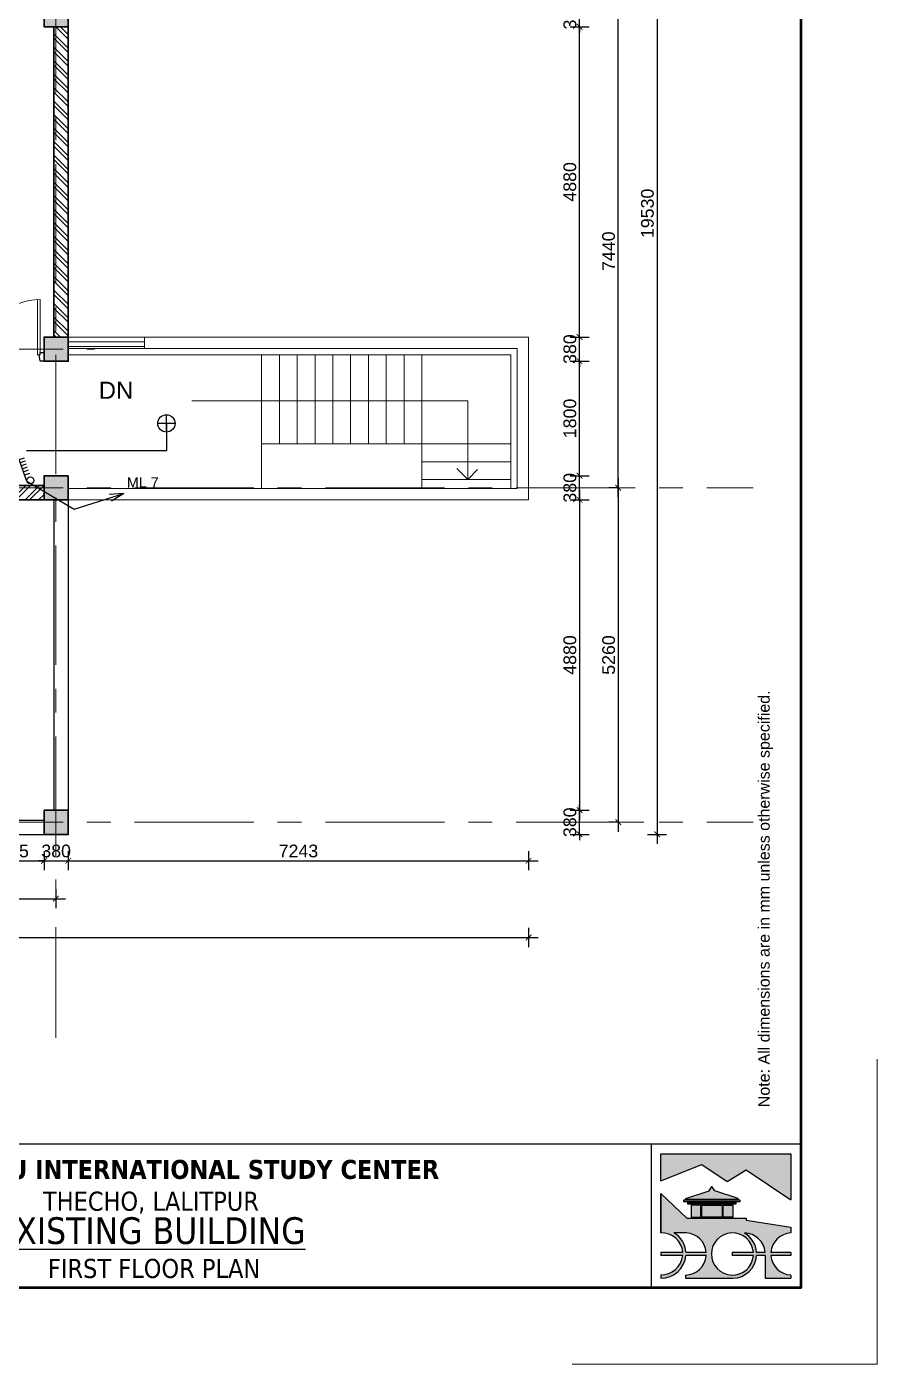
# Model space of a CAD drawing. Header units: inches. Extents: x 527934 to 2134587, y -408734 to 227304.
# Drawn here: x 1734580 to 1747962, y -206152 to -185119 of the extents above; entities that cross this region are included whole.
import ezdxf

# ---------------------------------------------------------------- set-up
doc = ezdxf.new("R2010")
doc.units = ezdxf.units.IN
doc.header["$MEASUREMENT"] = 0
doc.linetypes.add('CENTER', pattern=[2, 1.25, -0.25, 0.25, -0.25])
doc.linetypes.add('CONTINU', pattern=[0])
for name, color, linetype, lineweight in [('1 LIGHT N SWITCH', 3, 'Continuous', 25), ('6 LIGHT PT WIRING', 3, 'Continuous', 25), ('centre line', 1, 'CENTER', 9), ('dim', 253, 'Continuous', 9), ('door', 77, 'Continuous', 13), ('furniture', 253, 'Continuous', 5), ('hatch', 250, 'Continuous', 5), ('metal', 40, 'Continuous', 18), ('plinth', 5, 'Continuous', 9), ('sill', 253, 'Continuous', 13), ('stair steps', 54, 'Continuous', 20), ('text', 7, 'Continuous', 13), ('TITLE THICK', 7, 'Continuous', 50), ('TITLE THIN', 7, 'Continuous', 25), ('wall - brick', 30, 'Continuous', 35), ('window', 1, 'Continuous', 15)]:
    doc.layers.add(name, color=color, linetype=linetype, lineweight=lineweight)
doc.layers.add('kpl_dessin fin', color=3, linetype='CONTINU')
doc.layers.add('paper', color=4, linetype='Continuous', lineweight=0, plot=False)
doc.styles.add('labelling', font='arial.ttf')
doc.styles.get("Standard").update_dxf_attribs({"font": 'arial.ttf'})
doc.styles.add('style1', font='arial.ttf')
doc.dimstyles.new('dim 100', dxfattribs={"dimtxt": 200, "dimasz": 90, "dimexe": 150, "dimexo": 150, "dimgap": 50, "dimtad": 1, "dimdec": 0, "dimzin": 0, "dimdsep": 46, "dimtxsty": 'Standard', "dimblk": 'ARCHTICK', "dimcen": 100, "dimdle": 150, "dimazin": 0, "dimtfac": 1, "dimtdec": 0, "dimtix": 1, "dimtmove": 2, "dimatfit": 3, "dimfxl": 150, "dimfxlon": 1, "dimtolj": 1, "dimtzin": 0, "dimarcsym": 0})

# ---------------------------------------------------------------- blocks, each defined once
blk = doc.blocks.new('Dd1')
at = {"layer": 'door'}
for p, q in [((6330587, 14339), (6330587, 13509)), ((6330599, 14377), (6330625, 14377)), ((6330625, 14377), (6330625, 13510))]:
    blk.add_line(p, q, dxfattribs=at)
at = {"layer": 'door', "lineweight": 25}
for points in [[(6330599, 14377), (6330587, 14377), (6330587, 14339), (6330524, 14339), (6330524, 14479), (6330587, 14479)], [(6331449, 14377), (6331461, 14377), (6331461, 14339), (6331524, 14339), (6331524, 14479), (6331461, 14479)]]:
    blk.add_lwpolyline(points, close=True, dxfattribs=at)
at = {"layer": 'door'}
blk.add_arc((6330593, 14377), 868, 269.6039, 0, dxfattribs=at)
blk = doc.blocks.new('12')
at = {"layer": 'TITLE THIN'}
blk.add_hatch(color=256, dxfattribs=at).paths.add_polyline_path([(866309, -470587), (864688, -470587), (864688, -470925), (865201, -470721), (865517, -470933), (865752, -470788), (866309, -471159)])
h = blk.add_hatch(color=256, dxfattribs=at)
h.paths.add_polyline_path([(866309, -471573), (866309, -471501), (865751, -471414), (865751, -471387), (865012, -471387), (864688, -471081), (864688, -471573, -0.406693), (864963, -471815), (864688, -471815), (864688, -471855), (864963, -471855, -0.382198), (864688, -472097), (864688, -472137, 0.386251), (865003, -471855), (865256, -471855, -0.391099), (864995, -472097), (864995, -472137), (865586, -472137, 0.390246), (865883, -471855), (865989, -471855), (865989, -472137), (866309, -472137), (866309, -472097, -0.378308), (866061, -471855), (866309, -471855), (866309, -471815), (866061, -471815, -0.377761)])
h.paths.add_polyline_path([(865843, -471815), (865578, -471815), (865578, -471855), (865843, -471855, -26.183531)], flags=17)
h.paths.add_polyline_path([(865256, -471815), (865003, -471815, 0.249939), (864853, -471573), (865007, -471573, -0.377761)], flags=17)
h.paths.add_polyline_path([(865733, -471573, -0.387177), (865989, -471815), (865883, -471815, 0.250114)], flags=16)
h = blk.add_hatch(color=256, dxfattribs=at)
h.paths.add_polyline_path([(865361, -471048), (865325, -470995), (865290, -471048), (865001, -471143), (865001, -471150), (865653, -471150), (865653, -471144)])
h.paths.add_polyline_path([(865675, -471160), (864976, -471160), (864976, -471184), (865675, -471184)])
h.paths.add_polyline_path([(865624, -471194), (865027, -471194), (865027, -471216), (865624, -471216)])
h.paths.add_polyline_path([(865455, -471226), (865196, -471226), (865196, -471377), (865455, -471377)])
h.paths.add_polyline_path([(865186, -471226), (865066, -471226), (865066, -471377), (865186, -471377)])
h.paths.add_polyline_path([(865585, -471226), (865464, -471226), (865464, -471377), (865585, -471377)])
for p, q in [((864688, -470925), (865201, -470721)), ((865201, -470721), (865517, -470933)), ((865517, -470933), (865752, -470788)), ((865752, -470788), (866309, -471159)), ((864688, -471081), (865012, -471387)), ((864688, -471081), (864688, -471573)), ((864688, -471573), (864688, -471081)), ((865001, -471143), (865290, -471048)), ((865001, -471150), (865001, -471143)), ((865001, -471150), (865653, -471150)), ((865290, -471048), (865325, -470995)), ((865361, -471048), (865325, -470995)), ((865653, -471144), (865361, -471048)), ((865653, -471150), (865653, -471144)), ((865012, -471387), (865751, -471387)), ((865751, -471387), (865751, -471414)), ((865751, -471414), (866309, -471501)), ((865007, -471573), (864853, -471573)), ((866309, -471501), (866309, -471573)), ((864688, -471815), (864688, -471855)), ((864963, -471815), (864688, -471815)), ((865256, -471815), (865003, -471815)), ((865578, -471815), (865578, -471855)), ((865843, -471815), (865578, -471815)), ((865989, -471815), (865883, -471815)), ((866309, -471815), (866061, -471815)), ((866309, -471815), (866309, -471855)), ((864963, -471855), (864688, -471855)), ((865256, -471855), (865003, -471855)), ((865843, -471855), (865578, -471855)), ((865989, -471855), (865883, -471855)), ((865989, -471855), (865989, -472137)), ((866309, -471855), (866061, -471855)), ((864688, -472097), (864688, -472137)), ((864995, -472097), (864995, -472131)), ((864995, -472097), (864995, -472137)), ((864995, -472137), (865586, -472137)), ((865989, -472137), (866309, -472137)), ((866309, -472097), (866309, -472137))]:
    blk.add_line(p, q, dxfattribs=at)
for points in [[(864688, -470925), (864688, -470587), (866309, -470587), (866309, -471159)], [(865186, -471226), (865066, -471226), (865066, -471377), (865186, -471377)], [(865186, -471377), (865186, -471226)], [(865196, -471226), (865455, -471226)], [(865196, -471226), (865196, -471377)], [(865455, -471226), (865455, -471377)], [(865464, -471226), (865585, -471226), (865585, -471377), (865464, -471377)], [(865464, -471377), (865464, -471226)], [(865455, -471377), (865196, -471377)]]:
    blk.add_lwpolyline(points, dxfattribs=at)
for points in [[(864976, -471160), (865675, -471160), (865675, -471184), (864976, -471184)], [(865027, -471194), (865624, -471194), (865624, -471216), (865027, -471216)]]:
    blk.add_lwpolyline(points, close=True, dxfattribs=at)
for centre, radius, start, end in [((864701, -471834), 262, 4.3183, 92.8433), ((864701, -471834), 302, 3.7459, 59.8777), ((864994, -471835), 262, 4.4292, 87.2077), ((865581, -471835), 262, 4.3644, 355.6157), ((865581, -471835), 302, 3.7858, 59.9554), ((865728, -471835), 262, 4.3853, 89.0464), ((866322, -471835), 262, 92.7923, 175.5708), ((864690, -471822), 274, 269.5831, 353.2503), ((864690, -471822), 314, 269.6364, 354.1129), ((864994, -471835), 262, 270.1709, 355.6125), ((865581, -471835), 302, 270.9248, 356.1969), ((866322, -471835), 262, 184.3195, 267.2077)]:
    blk.add_arc(centre, radius, start, end, dxfattribs=at)
blk = doc.blocks.new('_ArchTick')
at = {"color": 0, "linetype": 'ByBlock', "const_width": 0.15}
blk.add_lwpolyline([(-0.5, -0.5), (0.5, 0.5)], dxfattribs=at)
blk = doc.blocks.new('*D2446')
at = {"layer": 'Defpoints', "color": 0, "ltscale": 400}
for p in [(1733908, -192559), (1734853, -192559), (1734853, -198235)]:
    blk.add_point(p, dxfattribs=at)
at = {"layer": 'dim', "color": 0, "lineweight": -2, "ltscale": 400}
for p, q in [((1733908, -198085), (1733908, -198385)), ((1734853, -198085), (1734853, -198385)), ((1733758, -198235), (1735003, -198235))]:
    blk.add_line(p, q, dxfattribs=at)
at = {"layer": 'dim', "color": 0, "lineweight": -2, "ltscale": 400, "xscale": 90, "yscale": 90, "zscale": 90, "rotation": 180}
blk.add_blockref('_ArchTick', (1733908, -198235), dxfattribs=at)
at = {"layer": 'dim', "color": 0, "lineweight": -2, "ltscale": 400, "xscale": 90, "yscale": 90, "zscale": 90}
blk.add_blockref('_ArchTick', (1734853, -198235), dxfattribs=at)
at = {"layer": 'dim', "color": 0, "ltscale": 400, "insert": (1734381, -198082), "char_height": 200, "attachment_point": 5}
blk.add_mtext('\\A1;945', dxfattribs=at)
blk = doc.blocks.new('*D2447')
at = {"layer": 'Defpoints', "color": 0, "ltscale": 400}
for p in [(1734853, -197819), (1735233, -197819), (1735233, -198235)]:
    blk.add_point(p, dxfattribs=at)
at = {"layer": 'dim', "color": 0, "lineweight": -2, "ltscale": 400}
for p, q in [((1734853, -198085), (1734853, -198385)), ((1735233, -198085), (1735233, -198385)), ((1734853, -198235), (1734763, -198235)), ((1734853, -198235), (1735233, -198235)), ((1735233, -198235), (1735323, -198235))]:
    blk.add_line(p, q, dxfattribs=at)
at = {"layer": 'dim', "color": 0, "lineweight": -2, "ltscale": 400, "xscale": 90, "yscale": 90, "zscale": 90}
blk.add_blockref('_ArchTick', (1734853, -198235), dxfattribs=at)
at = {"layer": 'dim', "color": 0, "lineweight": -2, "ltscale": 400, "xscale": 90, "yscale": 90, "zscale": 90, "rotation": 180}
blk.add_blockref('_ArchTick', (1735233, -198235), dxfattribs=at)
at = {"layer": 'dim', "color": 0, "ltscale": 400, "insert": (1735043, -198082), "char_height": 200, "attachment_point": 5}
blk.add_mtext('\\A1;380', dxfattribs=at)
blk = doc.blocks.new('*D2448')
at = {"layer": 'Defpoints', "color": 0, "ltscale": 400}
for p in [(1735233, -192559), (1742476, -192559), (1742476, -198235)]:
    blk.add_point(p, dxfattribs=at)
at = {"layer": 'dim', "color": 0, "lineweight": -2, "ltscale": 400}
for p, q in [((1735233, -198085), (1735233, -198385)), ((1742476, -198085), (1742476, -198385)), ((1735083, -198235), (1742626, -198235))]:
    blk.add_line(p, q, dxfattribs=at)
at = {"layer": 'dim', "color": 0, "lineweight": -2, "ltscale": 400, "xscale": 90, "yscale": 90, "zscale": 90, "rotation": 180}
blk.add_blockref('_ArchTick', (1735233, -198235), dxfattribs=at)
at = {"layer": 'dim', "color": 0, "lineweight": -2, "ltscale": 400, "xscale": 90, "yscale": 90, "zscale": 90}
blk.add_blockref('_ArchTick', (1742476, -198235), dxfattribs=at)
at = {"layer": 'dim', "color": 0, "ltscale": 400, "insert": (1738855, -198082), "char_height": 200, "attachment_point": 5}
blk.add_mtext('\\A1;7243', dxfattribs=at)
blk = doc.blocks.new('*D2474')
at = {"layer": 'Defpoints', "color": 0, "ltscale": 400}
for p in [(1742476, -178046), (1736433, -189999), (1742476, -189999)]:
    blk.add_point(p, dxfattribs=at)
at = {"layer": 'dim', "color": 0, "lineweight": -2, "ltscale": 400}
for p, q in [((1736433, -178196), (1736433, -177896)), ((1742476, -178196), (1742476, -177896)), ((1736283, -178046), (1742626, -178046))]:
    blk.add_line(p, q, dxfattribs=at)
at = {"layer": 'dim', "color": 0, "lineweight": -2, "ltscale": 400, "xscale": 90, "yscale": 90, "zscale": 90, "rotation": 180}
blk.add_blockref('_ArchTick', (1736433, -178046), dxfattribs=at)
at = {"layer": 'dim', "color": 0, "lineweight": -2, "ltscale": 400, "xscale": 90, "yscale": 90, "zscale": 90}
blk.add_blockref('_ArchTick', (1742476, -178046), dxfattribs=at)
at = {"layer": 'dim', "color": 0, "ltscale": 400, "insert": (1739455, -177893), "char_height": 200, "attachment_point": 5}
blk.add_mtext('\\A1;6043', dxfattribs=at)
blk = doc.blocks.new('*D2019')
at = {"layer": 'Defpoints', "color": 0, "ltscale": 400}
for p in [(1707088, -176826), (1707088, -190090), (1742476, -190090)]:
    blk.add_point(p, dxfattribs=at)
at = {"layer": 'dim', "color": 0, "lineweight": -2, "ltscale": 400}
for p, q in [((1742626, -176826), (1706938, -176826)), ((1707088, -176976), (1707088, -176676)), ((1742476, -176976), (1742476, -176676))]:
    blk.add_line(p, q, dxfattribs=at)
at = {"layer": 'dim', "color": 0, "lineweight": -2, "ltscale": 400, "xscale": 90, "yscale": 90, "zscale": 90, "rotation": 180}
blk.add_blockref('_ArchTick', (1707088, -176826), dxfattribs=at)
at = {"layer": 'dim', "color": 0, "lineweight": -2, "ltscale": 400, "xscale": 90, "yscale": 90, "zscale": 90}
blk.add_blockref('_ArchTick', (1742476, -176826), dxfattribs=at)
at = {"layer": 'dim', "color": 0, "ltscale": 400, "insert": (1724782, -176673), "char_height": 200, "attachment_point": 5}
blk.add_mtext('\\A1;35388', dxfattribs=at)
blk = doc.blocks.new('*D2027')
at = {"layer": 'Defpoints', "color": 0, "ltscale": 400}
for p in [(1734832, -197439), (1743278, -197439), (1734832, -197819)]:
    blk.add_point(p, dxfattribs=at)
at = {"layer": 'dim', "color": 0, "lineweight": -2, "ltscale": 400}
for p, q in [((1743128, -197439), (1743428, -197439)), ((1743278, -197439), (1743278, -197349)), ((1743278, -197819), (1743278, -197439)), ((1743128, -197819), (1743428, -197819)), ((1743278, -197819), (1743278, -197909))]:
    blk.add_line(p, q, dxfattribs=at)
at = {"layer": 'dim', "color": 0, "lineweight": -2, "ltscale": 400, "xscale": 90, "yscale": 90, "zscale": 90}
for p, rotation in [((1743278, -197439), 270), ((1743278, -197819), 90)]:
    blk.add_blockref('_ArchTick', p, dxfattribs=dict(at, rotation=rotation))
at = {"layer": 'dim', "color": 0, "ltscale": 400, "insert": (1743126, -197629), "char_height": 200, "attachment_point": 5, "rotation": 90}
blk.add_mtext('\\A1;380', dxfattribs=at)
blk = doc.blocks.new('*D2028')
at = {"layer": 'Defpoints', "color": 0, "ltscale": 400}
for p in [(1734827, -192559), (1734827, -197439), (1743278, -197439)]:
    blk.add_point(p, dxfattribs=at)
at = {"layer": 'dim', "color": 0, "lineweight": -2, "ltscale": 400}
for p, q in [((1743278, -192409), (1743278, -197589)), ((1743128, -192559), (1743428, -192559)), ((1743128, -197439), (1743428, -197439))]:
    blk.add_line(p, q, dxfattribs=at)
at = {"layer": 'dim', "color": 0, "lineweight": -2, "ltscale": 400, "xscale": 90, "yscale": 90, "zscale": 90}
for p, rotation in [((1743278, -192559), 90), ((1743278, -197439), 270)]:
    blk.add_blockref('_ArchTick', p, dxfattribs=dict(at, rotation=rotation))
at = {"layer": 'dim', "color": 0, "ltscale": 400, "insert": (1743126, -194999), "char_height": 200, "attachment_point": 5, "rotation": 90}
blk.add_mtext('\\A1;4880', dxfattribs=at)
blk = doc.blocks.new('*D2029')
at = {"layer": 'Defpoints', "color": 0, "ltscale": 400}
for p in [(1734832, -192179), (1743278, -192179), (1734827, -192559)]:
    blk.add_point(p, dxfattribs=at)
at = {"layer": 'dim', "color": 0, "lineweight": -2, "ltscale": 400}
for p, q in [((1743128, -192179), (1743428, -192179)), ((1743278, -192179), (1743278, -192089)), ((1743278, -192559), (1743278, -192179)), ((1743128, -192559), (1743428, -192559)), ((1743278, -192559), (1743278, -192649))]:
    blk.add_line(p, q, dxfattribs=at)
at = {"layer": 'dim', "color": 0, "lineweight": -2, "ltscale": 400, "xscale": 90, "yscale": 90, "zscale": 90}
for p, rotation in [((1743278, -192179), 270), ((1743278, -192559), 90)]:
    blk.add_blockref('_ArchTick', p, dxfattribs=dict(at, rotation=rotation))
at = {"layer": 'dim', "color": 0, "ltscale": 400, "insert": (1743126, -192369), "char_height": 200, "attachment_point": 5, "rotation": 90}
blk.add_mtext('\\A1;380', dxfattribs=at)
blk = doc.blocks.new('*D2030')
at = {"layer": 'Defpoints', "color": 0, "ltscale": 400}
for p in [(1734832, -190379), (1743278, -190379), (1734832, -192179)]:
    blk.add_point(p, dxfattribs=at)
at = {"layer": 'dim', "color": 0, "lineweight": -2, "ltscale": 400}
for p, q in [((1743278, -192329), (1743278, -190229)), ((1743128, -190379), (1743428, -190379)), ((1743128, -192179), (1743428, -192179))]:
    blk.add_line(p, q, dxfattribs=at)
at = {"layer": 'dim', "color": 0, "lineweight": -2, "ltscale": 400, "xscale": 90, "yscale": 90, "zscale": 90}
for p, rotation in [((1743278, -190379), 90), ((1743278, -192179), 270)]:
    blk.add_blockref('_ArchTick', p, dxfattribs=dict(at, rotation=rotation))
at = {"layer": 'dim', "color": 0, "ltscale": 400, "insert": (1743126, -191279), "char_height": 200, "attachment_point": 5, "rotation": 90}
blk.add_mtext('\\A1;1800', dxfattribs=at)
blk = doc.blocks.new('*D2031')
at = {"layer": 'Defpoints', "color": 0, "ltscale": 400}
for p in [(1734832, -189999), (1743278, -189999), (1734832, -190379)]:
    blk.add_point(p, dxfattribs=at)
at = {"layer": 'dim', "color": 0, "lineweight": -2, "ltscale": 400}
for p, q in [((1743278, -189999), (1743278, -189909)), ((1743128, -189999), (1743428, -189999)), ((1743278, -190379), (1743278, -189999)), ((1743128, -190379), (1743428, -190379)), ((1743278, -190379), (1743278, -190469))]:
    blk.add_line(p, q, dxfattribs=at)
at = {"layer": 'dim', "color": 0, "lineweight": -2, "ltscale": 400, "xscale": 90, "yscale": 90, "zscale": 90}
for p, rotation in [((1743278, -189999), 270), ((1743278, -190379), 90)]:
    blk.add_blockref('_ArchTick', p, dxfattribs=dict(at, rotation=rotation))
at = {"layer": 'dim', "color": 0, "ltscale": 400, "insert": (1743126, -190189), "char_height": 200, "attachment_point": 5, "rotation": 90}
blk.add_mtext('\\A1;380', dxfattribs=at)
blk = doc.blocks.new('*D2032')
at = {"layer": 'Defpoints', "color": 0, "ltscale": 400}
for p in [(1734832, -184739), (1743278, -184739), (1734832, -185119)]:
    blk.add_point(p, dxfattribs=at)
at = {"layer": 'dim', "color": 0, "lineweight": -2, "ltscale": 400}
for p, q in [((1743278, -184739), (1743278, -184649)), ((1743128, -184739), (1743428, -184739)), ((1743278, -185119), (1743278, -184739)), ((1743128, -185119), (1743428, -185119)), ((1743278, -185119), (1743278, -185209))]:
    blk.add_line(p, q, dxfattribs=at)
at = {"layer": 'dim', "color": 0, "lineweight": -2, "ltscale": 400, "xscale": 90, "yscale": 90, "zscale": 90}
for p, rotation in [((1743278, -184739), 270), ((1743278, -185119), 90)]:
    blk.add_blockref('_ArchTick', p, dxfattribs=dict(at, rotation=rotation))
at = {"layer": 'dim', "color": 0, "ltscale": 400, "insert": (1743126, -184929), "char_height": 200, "attachment_point": 5, "rotation": 90}
blk.add_mtext('\\A1;380', dxfattribs=at)
blk = doc.blocks.new('*D2037')
at = {"layer": 'Defpoints', "color": 0, "ltscale": 400}
for p in [(1734832, -185119), (1743278, -185119), (1734832, -189999)]:
    blk.add_point(p, dxfattribs=at)
at = {"layer": 'furniture', "color": 0, "lineweight": -2, "ltscale": 400}
for p, q in [((1743278, -190149), (1743278, -184969)), ((1743128, -185119), (1743428, -185119)), ((1743128, -189999), (1743428, -189999))]:
    blk.add_line(p, q, dxfattribs=at)
at = {"layer": 'furniture', "color": 0, "lineweight": -2, "ltscale": 400, "xscale": 90, "yscale": 90, "zscale": 90}
for p, rotation in [((1743278, -185119), 90), ((1743278, -189999), 270)]:
    blk.add_blockref('_ArchTick', p, dxfattribs=dict(at, rotation=rotation))
at = {"layer": 'furniture', "color": 0, "ltscale": 400, "insert": (1743126, -187559), "char_height": 200, "attachment_point": 5, "rotation": 90}
blk.add_mtext('\\A1;4880', dxfattribs=at)
blk = doc.blocks.new('*D2501')
at = {"layer": 'Defpoints', "color": 0, "ltscale": 400}
for p in [(1735038, -152819), (1731568, -198831), (1735038, -198831)]:
    blk.add_point(p, dxfattribs=at)
at = {"layer": 'furniture', "color": 0, "lineweight": -2, "ltscale": 400}
for p, q in [((1731568, -198831), (1731568, -198681)), ((1735038, -198681), (1735038, -198981)), ((1731418, -198831), (1735188, -198831))]:
    blk.add_line(p, q, dxfattribs=at)
at = {"layer": 'furniture', "color": 0, "lineweight": -2, "ltscale": 400, "xscale": 90, "yscale": 90, "zscale": 90, "rotation": 180}
blk.add_blockref('_ArchTick', (1731568, -198831), dxfattribs=at)
at = {"layer": 'furniture', "color": 0, "lineweight": -2, "ltscale": 400, "xscale": 90, "yscale": 90, "zscale": 90}
blk.add_blockref('_ArchTick', (1735038, -198831), dxfattribs=at)
at = {"layer": 'furniture', "color": 0, "ltscale": 400, "insert": (1733303, -198679), "char_height": 200, "attachment_point": 5}
blk.add_mtext('\\A1;3470', dxfattribs=at)
blk = doc.blocks.new('*D2038')
at = {"layer": 'Defpoints', "color": 0, "ltscale": 400}
for p in [(1707088, -192194), (1742476, -192194), (1742476, -199441)]:
    blk.add_point(p, dxfattribs=at)
at = {"layer": 'furniture', "color": 0, "lineweight": -2, "ltscale": 400}
for p, q in [((1707088, -199291), (1707088, -199591)), ((1742476, -199291), (1742476, -199591)), ((1706938, -199441), (1742626, -199441))]:
    blk.add_line(p, q, dxfattribs=at)
at = {"layer": 'furniture', "color": 0, "lineweight": -2, "ltscale": 400, "xscale": 90, "yscale": 90, "zscale": 90, "rotation": 180}
blk.add_blockref('_ArchTick', (1707088, -199441), dxfattribs=at)
at = {"layer": 'furniture', "color": 0, "lineweight": -2, "ltscale": 400, "xscale": 90, "yscale": 90, "zscale": 90}
blk.add_blockref('_ArchTick', (1742476, -199441), dxfattribs=at)
at = {"layer": 'furniture', "color": 0, "ltscale": 400, "insert": (1724782, -199289), "char_height": 200, "attachment_point": 5}
blk.add_mtext('\\A1;35388', dxfattribs=at)
blk = doc.blocks.new('*D2039')
at = {"layer": 'Defpoints', "color": 0, "ltscale": 400}
for p in [(1743888, -192369), (1743888, -192369), (1743888, -197629)]:
    blk.add_point(p, dxfattribs=at)
at = {"layer": 'furniture', "color": 0, "lineweight": -2, "ltscale": 400}
for p, q in [((1743888, -197779), (1743888, -192219)), ((1743888, -192369), (1743738, -192369)), ((1743888, -197629), (1743738, -197629))]:
    blk.add_line(p, q, dxfattribs=at)
at = {"layer": 'furniture', "color": 0, "lineweight": -2, "ltscale": 400, "xscale": 90, "yscale": 90, "zscale": 90}
for p, rotation in [((1743888, -192369), 90), ((1743888, -197629), 270)]:
    blk.add_blockref('_ArchTick', p, dxfattribs=dict(at, rotation=rotation))
at = {"layer": 'furniture', "color": 0, "ltscale": 400, "insert": (1743736, -194999), "char_height": 200, "attachment_point": 5, "rotation": 90}
blk.add_mtext('\\A1;5260', dxfattribs=at)
blk = doc.blocks.new('*D2040')
at = {"layer": 'Defpoints', "color": 0, "ltscale": 400}
for p in [(1743887, -184929), (1746919, -184929), (1743888, -192369)]:
    blk.add_point(p, dxfattribs=at)
at = {"layer": 'furniture', "color": 0, "lineweight": -2, "ltscale": 400}
for p, q in [((1743887, -192519), (1743887, -184779)), ((1744037, -184929), (1743737, -184929)), ((1743887, -192369), (1743737, -192369))]:
    blk.add_line(p, q, dxfattribs=at)
at = {"layer": 'furniture', "color": 0, "lineweight": -2, "ltscale": 400, "xscale": 90, "yscale": 90, "zscale": 90}
for p, rotation in [((1743887, -184929), 90), ((1743887, -192369), 270)]:
    blk.add_blockref('_ArchTick', p, dxfattribs=dict(at, rotation=rotation))
at = {"layer": 'furniture', "color": 0, "ltscale": 400, "insert": (1743735, -188649), "char_height": 200, "attachment_point": 5, "rotation": 90}
blk.add_mtext('\\A1;7440', dxfattribs=at)
blk = doc.blocks.new('*D2043')
at = {"layer": 'Defpoints', "color": 0, "ltscale": 400}
for p in [(1724856, -178289), (1727887, -197819), (1744498, -197819)]:
    blk.add_point(p, dxfattribs=at)
at = {"layer": 'furniture', "color": 0, "lineweight": -2, "ltscale": 400}
for p, q in [((1744498, -178139), (1744498, -197969)), ((1744348, -178289), (1744648, -178289)), ((1744348, -197819), (1744648, -197819))]:
    blk.add_line(p, q, dxfattribs=at)
at = {"layer": 'furniture', "color": 0, "lineweight": -2, "ltscale": 400, "xscale": 90, "yscale": 90, "zscale": 90}
for p, rotation in [((1744498, -178289), 90), ((1744498, -197819), 270)]:
    blk.add_blockref('_ArchTick', p, dxfattribs=dict(at, rotation=rotation))
at = {"layer": 'furniture', "color": 0, "ltscale": 400, "insert": (1744346, -188054), "char_height": 200, "attachment_point": 5, "rotation": 90}
blk.add_mtext('\\A1;19530', dxfattribs=at)
blk = doc.blocks.new('*D2502')
at = {"layer": 'Defpoints', "color": 0, "ltscale": 400}
for p in [(1736433, -178046), (1735233, -189999), (1736433, -189999)]:
    blk.add_point(p, dxfattribs=at)
at = {"layer": 'furniture', "color": 0, "lineweight": -2, "ltscale": 400}
for p, q in [((1735233, -178196), (1735233, -177896)), ((1736433, -178196), (1736433, -177896)), ((1735083, -178046), (1736583, -178046))]:
    blk.add_line(p, q, dxfattribs=at)
at = {"layer": 'furniture', "color": 0, "lineweight": -2, "ltscale": 400, "xscale": 90, "yscale": 90, "zscale": 90, "rotation": 180}
blk.add_blockref('_ArchTick', (1735233, -178046), dxfattribs=at)
at = {"layer": 'furniture', "color": 0, "lineweight": -2, "ltscale": 400, "xscale": 90, "yscale": 90, "zscale": 90}
blk.add_blockref('_ArchTick', (1736433, -178046), dxfattribs=at)
at = {"layer": 'furniture', "color": 0, "ltscale": 400, "insert": (1735833, -177893), "char_height": 200, "attachment_point": 5}
blk.add_mtext('\\A1;1200', dxfattribs=at)
blk = doc.blocks.new('dome')
at = {"color": 3}
for p, q in [((542951, 234900), (542951, 235175)), ((543088, 235037), (542814, 235037))]:
    blk.add_line(p, q, dxfattribs=at)
blk.add_circle((542951, 235037), 137, dxfattribs=at)
blk = doc.blocks.new('6 gang')
at = {"color": 3}
for p, q in [((536267, 248161), (536406, 248393)), ((536386, 248359), (536442, 248326)), ((536406, 248393), (536462, 248360)), ((536305, 248225), (536361, 248191)), ((536325, 248258), (536381, 248225)), ((536345, 248292), (536401, 248258)), ((536365, 248326), (536421, 248292))]:
    blk.add_line(p, q, dxfattribs=at)
blk.add_circle((536297, 248129), 42.7, dxfattribs=at)
blk = doc.blocks.new('*U1930')
at = {"color": 3}
for p, q in [((-181340.65, -126902.89), (-181342.38, -126908.34)), ((-181341.78, -126923.36), (-181340.65, -126902.89)), ((-181340.65, -126902.89), (-181339.6, -126908.49)), ((-181326.36, -126938.56), (-181341.78, -126923.36))]:
    blk.add_line(p, q, dxfattribs=at)

msp = doc.modelspace()

# ---------------------------------------------------------------- hatches: boundary and pattern name
at = {"layer": 'hatch', "lineweight": 5, "ltscale": 400}
h = msp.add_hatch(dxfattribs=at)
h.set_pattern_fill('ANSI32', color=256, scale=400, angle=-90)
h.set_pattern_definition([(315, (1766527.58, 2319077.69), (106.066017, 106.066017), []), (315, (1766527.58, 2319006.98), (106.066017, 106.066017), [])])
edge = h.paths.add_edge_path()
edge.add_line((1735008.1, -185119.4), (1735233.1, -185119.4))
edge.add_line((1735233.1, -185119.4), (1735233.1, -189999.4))
edge.add_line((1735233.1, -189999.4), (1735008.1, -189999.4))
edge.add_line((1735008.1, -189999.4), (1735008.1, -185220.3))
h = msp.add_hatch(dxfattribs=at)
h.set_pattern_fill('ANSI32', color=256, scale=400)
h.set_pattern_definition([(45, (-770389.92, -161041.24), (-106.066017, 106.066017), []), (45, (-770319.21, -161041.24), (-106.066017, 106.066017), [])])
h.paths.add_polyline_path([(1733908.1, -192559.4), (1733908.1, -192334.4), (1734848.1, -192334), (1734848.1, -192559)])
at = {"layer": 'plinth', "ltscale": 400}
h = msp.add_hatch(color=0, dxfattribs=at)
h.dxf.hatch_style = 1
h.paths.add_polyline_path([(1707468.1, -184739.4), (1707468.1, -185119.4), (1707088.1, -185119.4), (1707088.1, -184739.4)])
h.paths.add_polyline_path([(1710938.1, -184739.4), (1710938.1, -185119.4), (1710558.1, -185119.4), (1710558.1, -184739.4)])
h.paths.add_polyline_path([(1714408.1, -184739.4), (1714408.1, -185119.4), (1714028.1, -185119.4), (1714028.1, -184739.4)])
h.paths.add_polyline_path([(1717878.1, -183139.4), (1717878.1, -183519.4), (1717498.1, -183519.4), (1717498.1, -183139.4)])
h.paths.add_polyline_path([(1717878.1, -178289.4), (1717878.1, -178669.4), (1717498.1, -178669.4), (1717498.1, -178289.4)])
h.paths.add_polyline_path([(1721348.1, -178289.4), (1721348.1, -178669.4), (1720968.1, -178669.4), (1720968.1, -178289.4)])
h.paths.add_polyline_path([(1724818.1, -178289.4), (1724818.1, -178669.4), (1724438.1, -178669.4), (1724438.1, -178289.4)])
h.paths.add_polyline_path([(1728288.1, -178289.4), (1728288.1, -178669.4), (1727908.1, -178669.4), (1727908.1, -178289.4)])
h.paths.add_polyline_path([(1728288.1, -183139.4), (1728288.1, -183519.4), (1727908.1, -183519.4), (1727908.1, -183139.4)])
h.paths.add_polyline_path([(1721348.1, -184739.4), (1721348.1, -185119.4), (1720968.1, -185119.4), (1720968.1, -184739.4)])
h.paths.add_polyline_path([(1724818.1, -184739.4), (1724818.1, -185119.4), (1724438.1, -185119.4), (1724438.1, -184739.4)])
h.paths.add_polyline_path([(1728288.1, -184739.4), (1728288.1, -185119.4), (1727908.1, -185119.4), (1727908.1, -184739.4)])
h.paths.add_polyline_path([(1731758.1, -184739.4), (1731758.1, -185119.4), (1731378.1, -185119.4), (1731378.1, -184739.4)])
h.paths.add_polyline_path([(1735233.1, -184739.4), (1735233.1, -185119.4), (1734853.1, -185119.4), (1734853.1, -184739.4)])
h.paths.add_polyline_path([(1735233.1, -189999.4), (1735233.1, -190379.4), (1734853.1, -190379.4), (1734853.1, -189999.4)])
h.paths.add_polyline_path([(1731758.1, -189999.4), (1731758.1, -190379.4), (1731378.1, -190379.4), (1731378.1, -189999.4)])
h.paths.add_polyline_path([(1728288.1, -189999.4), (1728288.1, -190379.4), (1727908.1, -190379.4), (1727908.1, -189999.4)])
h.paths.add_polyline_path([(1724818.1, -189999.4), (1724818.1, -190379.4), (1724438.1, -190379.4), (1724438.1, -189999.4)])
h.paths.add_polyline_path([(1717878.1, -184739.4), (1717878.1, -185119.4), (1717498.1, -185119.4), (1717498.1, -184739.4)])
h.paths.add_polyline_path([(1714408.1, -189999.4), (1714408.1, -190379.4), (1714028.1, -190379.4), (1714028.1, -189999.4)])
h.paths.add_polyline_path([(1710938.1, -189999.4), (1710938.1, -190379.4), (1710558.1, -190379.4), (1710558.1, -189999.4)])
h.paths.add_polyline_path([(1707468.1, -189999.4), (1707468.1, -190379.4), (1707088.1, -190379.4), (1707088.1, -189999.4)])
h.paths.add_polyline_path([(1707468.1, -192179.4), (1707468.1, -192559.4), (1707088.1, -192559.4), (1707088.1, -192179.4)])
h.paths.add_polyline_path([(1710938.1, -192179.4), (1710938.1, -192559.4), (1710558.1, -192559.4), (1710558.1, -192179.4)])
h.paths.add_polyline_path([(1714408.1, -192179.4), (1714408.1, -192559.4), (1714028.1, -192559.4), (1714028.1, -192179.4)])
h.paths.add_polyline_path([(1717878.1, -192179.4), (1717878.1, -192559.4), (1717498.1, -192559.4), (1717498.1, -192179.4)])
h.paths.add_polyline_path([(1721348.1, -192179.4), (1721348.1, -192559.4), (1720968.1, -192559.4), (1720968.1, -192179.4)])
h.paths.add_polyline_path([(1724818.1, -192179.4), (1724818.1, -192559.4), (1724438.1, -192559.4), (1724438.1, -192179.4)])
h.paths.add_polyline_path([(1728288.1, -192179.4), (1728288.1, -192559.4), (1727908.1, -192559.4), (1727908.1, -192179.4)])
h.paths.add_polyline_path([(1731758.1, -192179.4), (1731758.1, -192559.4), (1731378.1, -192559.4), (1731378.1, -192179.4)])
h.paths.add_polyline_path([(1735233.1, -192179.4), (1735233.1, -192559.4), (1734853.1, -192559.4), (1734853.1, -192179.4)])
h.paths.add_polyline_path([(1735233.1, -197439.4), (1735233.1, -197819.4), (1734853.1, -197819.4), (1734853.1, -197439.4)])
h.paths.add_polyline_path([(1731758.1, -197439.4), (1731758.1, -197819.4), (1731378.1, -197819.4), (1731378.1, -197439.4)])
h.paths.add_polyline_path([(1728288.1, -197439.4), (1728288.1, -197819.4), (1727908.1, -197819.4), (1727908.1, -197439.4)])
h.paths.add_polyline_path([(1724818.1, -197439.4), (1724818.1, -197819.4), (1724438.1, -197819.4), (1724438.1, -197439.4)])
h.paths.add_polyline_path([(1721348.1, -197439.4), (1721348.1, -197819.4), (1720968.1, -197819.4), (1720968.1, -197439.4)])
h.paths.add_polyline_path([(1717878.1, -197439.4), (1717878.1, -197819.4), (1717498.1, -197819.4), (1717498.1, -197439.4)])
h.paths.add_polyline_path([(1714408.1, -197439.4), (1714408.1, -197819.4), (1714028.1, -197819.4), (1714028.1, -197439.4)])
h.paths.add_polyline_path([(1710938.1, -197439.4), (1710938.1, -197819.4), (1710558.1, -197819.4), (1710558.1, -197439.4)])
h.paths.add_polyline_path([(1707468.1, -197439.4), (1707468.1, -197819.4), (1707088.1, -197819.4), (1707088.1, -197439.4)])
edge = h.paths.add_edge_path()
edge.add_line((1717878.1, -184739.4), (1717128.1, -184739.4))

# ---------------------------------------------------------------- linework, layer by layer
at = {"layer": '6 LIGHT PT WIRING', "ltscale": 400}
for p in [(1736778.1, -191356.9), (1734578.8, -191783)]:
    msp.add_line(p, (1736778.1, -191783), dxfattribs=at)
at = {"layer": 'centre line', "ltscale": 1500}
for p, q in [((1735038.1, -175279.4), (1735038.1, -201019.4)), ((1703278.1, -190189.4), (1735648.9, -190189.4)), ((1703278.1, -192369.4), (1746006.6, -192369.4)), ((1703278.1, -197629.4), (1746006.6, -197629.4))]:
    msp.add_line(p, q, dxfattribs=at)
at = {"layer": 'dim', "ltscale": 400}
msp.add_lwpolyline([(1737178.7, -191001.3), (1740818.7, -191001.3), (1741518.7, -191001.3), (1741518.7, -192239.4), (1741348.3, -192067.7), (1741518.7, -192239.4), (1741673.6, -192082.1)], dxfattribs=at)
msp.add_lwpolyline([(1737178.7, -191001.3), (1740818.7, -191001.3), (1741518.7, -191001.3), (1741518.7, -192239.4), (1741348.3, -192067.7), (1741518.7, -192239.4), (1741673.6, -192082.1)], dxfattribs=at)
at = {"layer": 'furniture', "ltscale": 400}
msp.add_line((1743679.1, -197629.4), (1744289.1, -197629.4), dxfattribs=at)
at = {"layer": 'kpl_dessin fin', "ltscale": 0.5}
for p, q in [((1735008.1, -192559.4), (1735008.1, -197439.9)), ((1735233.1, -192559.4), (1735233.1, -197477.6)), ((1731758.1, -197594.4), (1734853.1, -197594.4)), ((1733908.1, -197594.4), (1734853.1, -197594.4)), ((1730438.1, -197819.4), (1734853.1, -197819.4)), ((1733908.1, -197819.4), (1735038.1, -197819.4))]:
    msp.add_line(p, q, dxfattribs=at)
at = {"layer": 'metal'}
for p, q in [((1736433.1, -190179.4), (1736433.1, -189999.4)), ((1738276.1, -192379.4), (1742296.1, -192379.4))]:
    msp.add_line(p, q, dxfattribs=at)
for points in [[(1735233.1, -192559.4), (1742476.1, -192559.4), (1742476.1, -189999.4), (1736433.1, -189999.4)], [(1742296.1, -192379.4), (1742296.1, -190179.4), (1736433.1, -190179.4), (1736433.1, -189999.4)]]:
    msp.add_lwpolyline(points, dxfattribs=at)
at = {"layer": 'paper'}
msp.add_lwpolyline([(1747961.6, -201352), (1747961.6, -206152), (1743161.6, -206152)], dxfattribs=at)
at = {"layer": 'sill'}
for p, q in [((1736433.1, -189999.4), (1735233.1, -189999.4)), ((1736433.1, -190179.4), (1735233.1, -190179.4))]:
    msp.add_line(p, q, dxfattribs=at)
at = {"layer": 'stair steps'}
for p, q in [((1738276.1, -191679.4), (1738276.1, -190279.4)), ((1738556.1, -191679.4), (1738556.1, -190279.4)), ((1738836.1, -191679.4), (1738836.1, -190279.4)), ((1739116.1, -191679.4), (1739116.1, -190279.4)), ((1739396.1, -191679.4), (1739396.1, -190279.4)), ((1739676.1, -191679.4), (1739676.1, -190279.4)), ((1739956.1, -191679.4), (1739956.1, -190279.4)), ((1740236.1, -191679.4), (1740236.1, -190279.4)), ((1740516.1, -191679.4), (1740516.1, -190279.4)), ((1740796.1, -191679.4), (1740796.1, -190279.4)), ((1738276.1, -191679.4), (1738276.1, -192379.4)), ((1740796.1, -191679.4), (1742196.1, -191679.4)), ((1740796.1, -191959.4), (1742196.1, -191959.4)), ((1738276.1, -192379.4), (1735233.1, -192379.4)), ((1740796.1, -192239.4), (1742196.1, -192239.4))]:
    msp.add_line(p, q, dxfattribs=at)
for points in [[(1742196.1, -192379.4), (1742196.1, -190279.4), (1735233.1, -190279.4)], [(1740796.1, -192379.4), (1740796.1, -191679.4), (1738276.1, -191679.4)], [(1735233.1, -192379.4), (1738276.1, -192379.4)]]:
    msp.add_lwpolyline(points, dxfattribs=at)
at = {"layer": 'TITLE THICK'}
msp.add_lwpolyline([(1700561.6, -171712), (1746761.6, -171712), (1746761.6, -204952), (1700561.6, -204952)], close=True, dxfattribs=at)
at = {"layer": 'TITLE THIN'}
for p, q in [((1746761.6, -202690.9), (1700561.6, -202690.9)), ((1744403, -202690.9), (1744403, -204952)), ((1746761.6, -204952), (1746761.6, -202690.9)), ((1700561.6, -204952), (1746761.6, -204952))]:
    msp.add_line(p, q, dxfattribs=at)
at = {"layer": 'wall - brick'}
for p, q in [((1735008.1, -189999.4), (1735008.1, -185119.4)), ((1735008.1, -186659.4), (1735008.1, -185119.4)), ((1735233.1, -186659.4), (1735233.1, -185119.4)), ((1735233.1, -190379.4), (1735233.1, -185119.4)), ((1735233.1, -190179.4), (1735233.1, -189999.4)), ((1733908.1, -192334.4), (1734848.1, -192334.4)), ((1733908.1, -192559.4), (1735228.1, -192559.4))]:
    msp.add_line(p, q, dxfattribs=at)
for points in [[(1735233.1, -184739.4), (1735233.1, -185119.4), (1734853.1, -185119.4), (1734853.1, -184739.4)], [(1735233.1, -189999.4), (1735233.1, -190379.4), (1734853.1, -190379.4), (1734853.1, -189999.4)], [(1735233.1, -192179.4), (1735233.1, -192559.4), (1734853.1, -192559.4), (1734853.1, -192179.4)], [(1735233.1, -197439.4), (1735233.1, -197819.4), (1734853.1, -197819.4), (1734853.1, -197439.4)]]:
    msp.add_lwpolyline(points, close=True, dxfattribs=at)
at = {"layer": 'window'}
for p, q in [((1736433.1, -190074.4), (1735233.1, -190074.4)), ((1736433.1, -190149.4), (1735233.1, -190149.4))]:
    msp.add_line(p, q, dxfattribs=at)

# ---------------------------------------------------------------- block references
at = {"layer": '1 LIGHT N SWITCH'}
msp.add_blockref('dome', (1193827.2, -426394.3), dxfattribs=at)
at = {"layer": '1 LIGHT N SWITCH', "xscale": 1.29999999970858, "yscale": 1.299999999755528, "zscale": 1.3, "rotation": 50.16381973258321}
msp.add_blockref('6 gang', (1535715, -934242.8), dxfattribs=at)
at = {"layer": '6 LIGHT PT WIRING', "color": 3, "xscale": -39.99999999998463, "yscale": 40, "zscale": 40.00000000000001, "rotation": 284.5979908637959}
msp.add_blockref('*U1930', (4820184.5, 8106367.6), dxfattribs=at)
at = {"layer": 'dim', "rotation": 180}
msp.add_blockref('Dd1', (8065377, -175900.4), dxfattribs=at)
at = {"layer": 'TITLE THIN', "xscale": 1.261994367465377, "yscale": 1.261994367465377, "zscale": 1.261994367468978}
msp.add_blockref('12', (653324.2, 391034.9), dxfattribs=at)

# ---------------------------------------------------------------- texts
at = {"layer": '6 LIGHT PT WIRING', "color": 3, "ltscale": 0.005, "insert": (1736406, -192285.5), "char_height": 161.28, "attachment_point": 5, "rotation": 0.25602, "style": 'labelling'}
msp.add_mtext('ML 7', dxfattribs=at)
at = {"layer": 'text', "insert": (1735712, -190700.4), "char_height": 270, "attachment_point": 1}
msp.add_mtext_dynamic_manual_height_columns('DN', width=7548.854, gutter_width=3500, heights=[0], dxfattribs=at)
at = {"layer": 'TITLE THIN', "insert": (1746089.2, -202110.1), "char_height": 180, "width": 20191.125, "attachment_point": 1, "rotation": 90, "style": 'style1'}
msp.add_mtext('Note: All dimensions are in mm unless otherwise specified.', dxfattribs=at)
at = {"layer": 'TITLE THIN', "attachment_point": 2}
for s, insert, char_height, width in [('{\\fTahoma|b1|i0|c0|p34;KATHMANDU INTERNATIONAL STUDY CENTER\\P\\fTahoma|b0|i0|c0|p34;THECHO, LALITPUR}', (1736534.5, -202937.8), 300, 14787.901), ('{\\fTahoma|b0|i0|c0|p34;\\LEXISTING BUILDING}', (1736527.1, -203840.6), 420, 12813.24), ('{\\fTahoma|b0|i0|c0|p34; FIRST FLOOR PLAN}', (1736527.1, -204495.2), 300, 14787.901)]:
    msp.add_mtext(s, dxfattribs=dict(at, insert=insert, char_height=char_height, width=width))

# ---------------------------------------------------------------- dimensions: what is measured, and where the dimension line sits
at = {"layer": 'dim', "ltscale": 400}
for base, p1, p2, picture, middle in [((1707088.1, -176825.5), (1742476.1, -190090.4), (1707088.1, -190090.4), '*D2019', (1724782.1, -176673.4)), ((1742476.1, -178045.5), (1736433.1, -189999.4), (1742476.1, -189999.4), '*D2474', (1739454.6, -177893.4)), ((1734853.1, -198234.5), (1733908.1, -192559.4), (1734853.1, -192559.4), '*D2446', (1734380.6, -198082.4)), ((1742476.1, -198234.5), (1735233.1, -192559.4), (1742476.1, -192559.4), '*D2448', (1738854.6, -198082.4)), ((1735233.1, -198234.5), (1734853.1, -197819.4), (1735233.1, -197819.4), '*D2447', (1735043.1, -198082.4))]:
    dim = msp.add_linear_dim(base=base, p1=p1, p2=p2, dimstyle='dim 100', override={"dimpost": '\\X'}, dxfattribs=at)
    dim.commit()
    dim.dimension.update_dxf_attribs({"geometry": picture, "text_midpoint": middle})
for base, p1, p2, picture, middle in [((1743278, -184739.4), (1734832, -185119.4), (1734832, -184739.4), '*D2032', (1743125.8, -184929.4)), ((1743278, -189999.4), (1734832, -190379.4), (1734832, -189999.4), '*D2031', (1743125.8, -190189.4)), ((1743278, -190379.4), (1734832, -192179.4), (1734832, -190379.4), '*D2030', (1743125.8, -191279.4)), ((1743278, -192179.4), (1734827, -192559.4), (1734832, -192179.4), '*D2029', (1743125.8, -192369.4)), ((1743278, -197439.4), (1734827, -192559.4), (1734827, -197439.4), '*D2028', (1743125.8, -194999.4)), ((1743278, -197439.4), (1734832, -197819.4), (1734832, -197439.4), '*D2027', (1743125.8, -197629.4))]:
    dim = msp.add_linear_dim(base=base, p1=p1, p2=p2, angle=90, dimstyle='dim 100', override={"dimpost": '\\X'}, dxfattribs=at)
    dim.commit()
    dim.dimension.update_dxf_attribs({"geometry": picture, "text_midpoint": middle})
at = {"layer": 'furniture', "ltscale": 400}
for base, p1, p2, picture, middle in [((1735038.1, -198831), (1731568.1, -198831), (1735038.1, -152819.3), '*D2501', (1733303.1, -198678.9)), ((1736433.1, -178045.5), (1735233.1, -189999.4), (1736433.1, -189999.4), '*D2502', (1735833.1, -177893.4)), ((1742476.1, -199441), (1707088.1, -192193.5), (1742476.1, -192193.5), '*D2038', (1724782.1, -199288.9))]:
    dim = msp.add_linear_dim(base=base, p1=p1, p2=p2, dimstyle='dim 100', override={"dimpost": '\\X'}, dxfattribs=at)
    dim.commit()
    dim.dimension.update_dxf_attribs({"geometry": picture, "text_midpoint": middle})
for base, p1, p2, picture, middle in [((1744498, -197819.4), (1724856, -178289.4), (1727887, -197819.4), '*D2043', (1744345.8, -188054.4)), ((1743887, -184929.4), (1743888, -192369.4), (1746919, -184929.4), '*D2040', (1743734.9, -188649.4)), ((1743278, -185119.4), (1734832, -189999.4), (1734832, -185119.4), '*D2037', (1743125.8, -187559.4)), ((1743888, -192369.4), (1743888, -197629.4), (1743888, -192369.4), '*D2039', (1743735.8, -194999.4))]:
    dim = msp.add_linear_dim(base=base, p1=p1, p2=p2, angle=90, dimstyle='dim 100', override={"dimpost": '\\X'}, dxfattribs=at)
    dim.commit()
    dim.dimension.update_dxf_attribs({"geometry": picture, "text_midpoint": middle})

doc.saveas('drawing.dxf')
